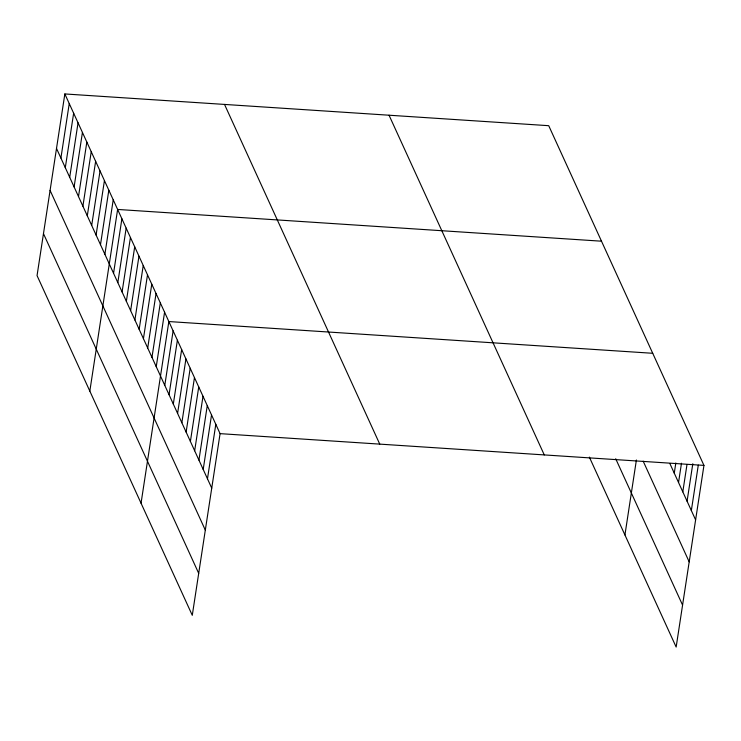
<?xml version="1.0" encoding="UTF-8"?>
<svg xmlns="http://www.w3.org/2000/svg" width="741" height="741" viewBox="0 0 741 741"><rect width="100%" height="100%" fill="white"/><g stroke="black" fill="none" stroke-linecap="round" stroke-linejoin="round"><path stroke-width="1.11" d="M64.847 93.95L37.05 275.606L192.28 615.308L220.077 433.642L64.847 93.95L548.72 125.692L703.95 465.394L676.153 647.05L589.354 457.104M60.91 158.065L69.246 103.573M65.301 167.688L73.646 113.197M69.7 177.312L78.046 122.821M74.1 186.945L82.436 132.444M78.5 196.569L86.836 142.068M82.899 206.193L91.236 151.692M87.299 215.816L95.635 161.325M91.689 225.44L100.035 170.949M96.089 235.064L104.435 180.572M100.489 244.687L108.825 190.196M104.889 254.311L113.225 199.82M89.828 391.1L117.624 209.444L601.497 241.195M113.558 273.281L121.894 218.79M117.828 282.627L126.165 228.126M122.089 291.963L130.435 237.472M126.359 301.309L134.705 246.809M130.629 310.646L138.965 256.154M134.899 319.992L143.235 265.491M139.169 329.328L147.505 274.837M143.439 338.674L151.775 284.183M147.709 348.02L156.045 293.519M151.97 357.357L160.315 302.865M156.24 366.702L164.585 312.202M141.049 503.204L168.846 321.548L652.728 353.29M164.78 385.385L173.116 330.884M169.05 394.721L177.386 340.23M173.32 404.067L181.656 349.567M177.59 413.404L185.926 358.913M181.86 422.75L190.196 368.258M186.121 432.096L194.466 377.595M190.391 441.432L198.736 386.941M194.661 450.778L202.997 396.278M198.931 460.115L207.267 405.623M203.201 469.461L211.537 414.96M207.471 478.797L215.807 424.306M624.932 534.956L636.399 459.994M674.264 473.184L675.829 462.968M678.534 482.521L681.488 463.227M682.804 491.867L686.972 464.616M687.074 501.203L692.807 463.746M691.344 510.549L698.291 465.135M220.077 433.642L703.95 465.394M670.003 463.838L695.614 519.895M643.179 461.171L689.186 561.854M615.697 458.735L682.572 605.091M389.044 115.216L544.274 454.918M224.523 104.425L379.753 444.128M56.511 148.441L211.741 488.143M50.092 190.409L205.313 530.102M43.469 233.637L198.699 573.339"/></g></svg>
